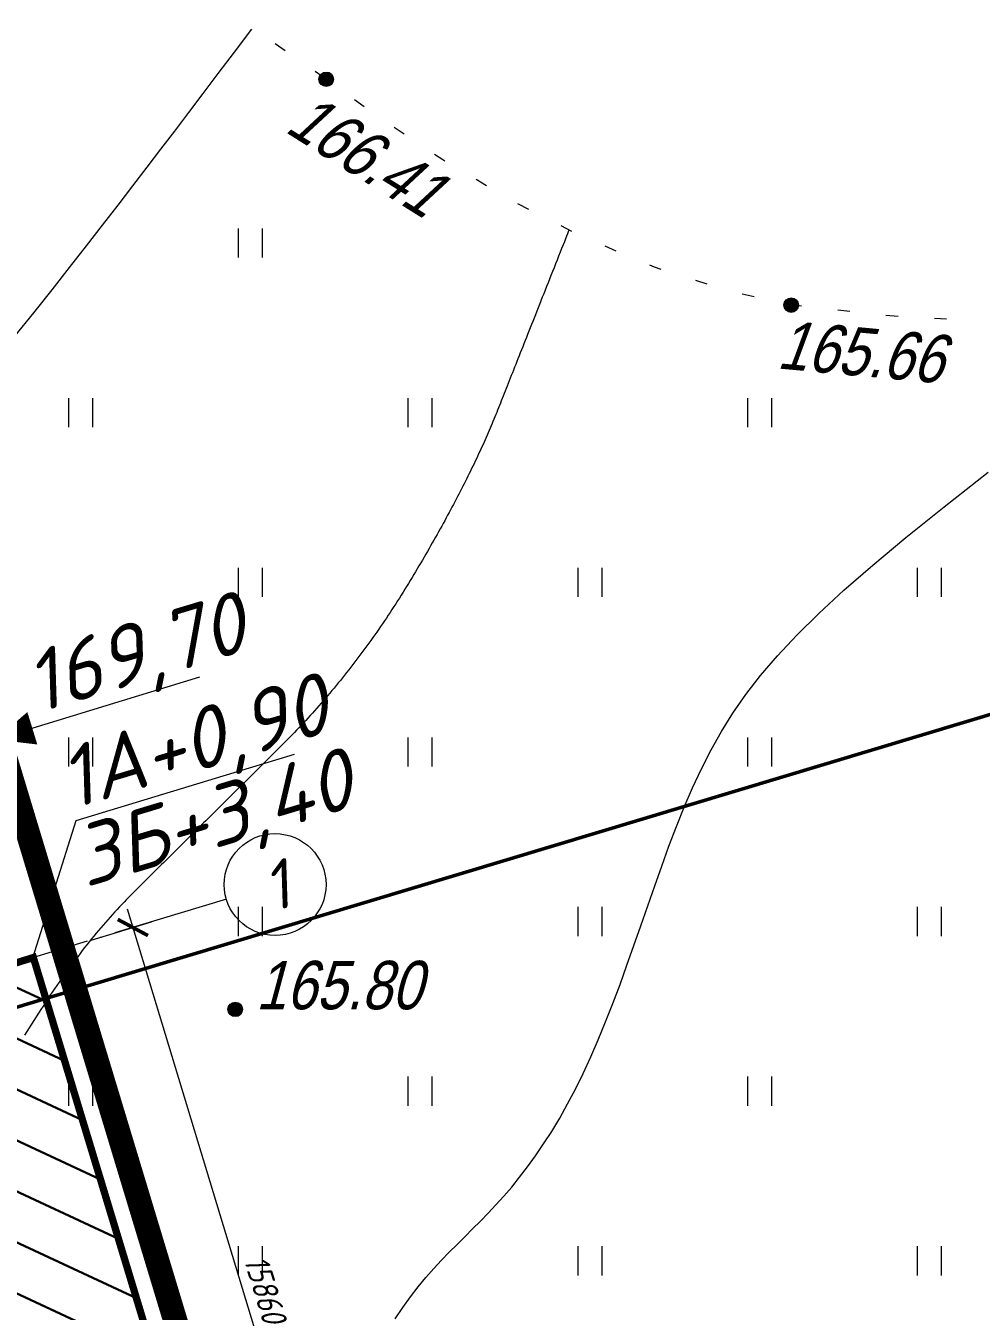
# Model space of a CAD drawing. Header units: millimetres. Extents: x -11347003 to 263213, y -3404021 to 236745.
# Drawn here: x 55902 to 75603, y 79797 to 106319 of the extents above; entities that cross this region are included whole.
import ezdxf

# ---------------------------------------------------------------- set-up
doc = ezdxf.new("R2010")
doc.units = ezdxf.units.MM
for name, pattern in [('ACAD_ISO04W100', [30, 24, -3, 0, -3]), ('ACAD_ISO05W100', [33, 24, -3, 0, -3, 0, -3]), ('HIDDEN', [5, 3, -2])]:
    doc.linetypes.add(name, pattern=pattern)
doc.layers.get('0').update_dxf_attribs({"lineweight": 13})
for name, color, linetype in [('23', 7, 'Continuous'), ('24_Растительость', 7, 'Continuous'), ('26', 32, 'Continuous'), ('38', 7, 'Continuous'), ('50', 1, 'Continuous'), ('СПОЗУ', 7, 'Continuous')]:
    doc.layers.add(name, color=color, linetype=linetype)
for name, color, linetype, lineweight in [('Организация рельефа', 7, 'Continuous', 13), ('План зем.масс', 7, 'Continuous', 13), ('Разбивочный план', 7, 'Continuous', 13)]:
    doc.layers.add(name, color=color, linetype=linetype, lineweight=lineweight)
doc.styles.add('GOST 2.304', font='CS_Gost2304.shx')
doc.styles.get("Standard").update_dxf_attribs({"font": 'arial.ttf'})
doc.styles.add('ГОСТ 2.304', font='CS_Gost2304.shx')
doc.styles.add('обычный', font='romans.shx', dxfattribs={"width": 0.8, "oblique": 15})
doc.dimstyles.new('цеп200', dxfattribs={"dimscale": 200, "dimtxt": 2.5, "dimasz": 2.5, "dimexe": 2, "dimexo": 0, "dimgap": 1, "dimtad": 1, "dimdec": 0, "dimzin": 9, "dimtxsty": 'обычный', "dimblk": 'OBLIQUE', "dimcen": 5, "dimdle": 2, "dimclrd": 256, "dimclre": 256, "dimclrt": 256, "dimadec": 1, "dimazin": 2, "dimtfac": 1, "dimtdec": 0, "dimtmove": 2, "dimatfit": 3, "dimfxl": 2, "dimlwd": -1, "dimlwe": -1, "dimarcsym": 0})

# ---------------------------------------------------------------- blocks, each defined once
blk = doc.blocks.new('подоснова')
at = {"layer": '38', "lineweight": 13}
for points in [[(2205494.21, 442894.811, 1), (2205493.91, 442894.811, 1)], [(2205503.796, 442890.152, 1), (2205503.496, 442890.152, 1)], [(2205492.334, 442875.623, 1), (2205492.034, 442875.623, 1)]]:
    blk.add_hatch(color=256, dxfattribs=at).paths.add_polyline_path(points)
at = {"layer": '23', "linetype": 'Continuous', "lineweight": 13}
for p, q in [((2205493.215, 442895.401), (2205493.01, 442895.544)), ((2205494.035, 442894.829), (2205493.83, 442894.972)), ((2205494.844, 442894.241), (2205494.642, 442894.388)), ((2205495.668, 442893.676), (2205495.46, 442893.814)), ((2205496.461, 442893.148), (2205496.293, 442893.26)), ((2205496.502, 442893.124), (2205496.461, 442893.148)), ((2205497.364, 442892.616), (2205497.148, 442892.743)), ((2205498.235, 442892.126), (2205498.012, 442892.24)), ((2205499.126, 442891.671), (2205498.903, 442891.785)), ((2205500.04, 442891.267), (2205499.81, 442891.365)), ((2205500.826, 442890.935), (2205500.731, 442890.975)), ((2205500.965, 442890.89), (2205500.826, 442890.935)), ((2205501.917, 442890.583), (2205501.679, 442890.659)), ((2205502.881, 442890.322), (2205502.637, 442890.376)), ((2205503.646, 442890.152), (2205503.614, 442890.159)), ((2205503.862, 442890.129), (2205503.646, 442890.152)), ((2205504.856, 442890.021), (2205504.607, 442890.048)), ((2205505.85, 442889.914), (2205505.601, 442889.941)), ((2205506.848, 442889.863), (2205506.599, 442889.874))]:
    blk.add_line(p, q, dxfattribs=at)
at = {"layer": '24_Растительость', "linetype": 'Continuous', "lineweight": 13}
for p, q in [((2205492.251, 442891.135), (2205492.251, 442891.735)), ((2205492.746, 442891.135), (2205492.746, 442891.735)), ((2205488.751, 442887.635), (2205488.751, 442888.235)), ((2205489.246, 442887.635), (2205489.246, 442888.235)), ((2205495.751, 442887.635), (2205495.751, 442888.235)), ((2205496.246, 442887.635), (2205496.246, 442888.235)), ((2205502.751, 442887.635), (2205502.751, 442888.235)), ((2205503.246, 442887.635), (2205503.246, 442888.235)), ((2205492.251, 442884.135), (2205492.251, 442884.735)), ((2205492.746, 442884.135), (2205492.746, 442884.735)), ((2205499.251, 442884.135), (2205499.251, 442884.735)), ((2205499.746, 442884.135), (2205499.746, 442884.735)), ((2205506.251, 442884.135), (2205506.251, 442884.735)), ((2205506.746, 442884.135), (2205506.746, 442884.735)), ((2205488.751, 442880.635), (2205488.751, 442881.235)), ((2205489.246, 442880.635), (2205489.246, 442881.235)), ((2205495.751, 442880.635), (2205495.751, 442881.235)), ((2205496.246, 442880.635), (2205496.246, 442881.235)), ((2205502.751, 442880.635), (2205502.751, 442881.235)), ((2205503.246, 442880.635), (2205503.246, 442881.235)), ((2205492.251, 442877.135), (2205492.251, 442877.735)), ((2205492.746, 442877.135), (2205492.746, 442877.735)), ((2205499.251, 442877.135), (2205499.251, 442877.735)), ((2205499.746, 442877.135), (2205499.746, 442877.735)), ((2205506.251, 442877.135), (2205506.251, 442877.735)), ((2205506.746, 442877.135), (2205506.746, 442877.735)), ((2205488.751, 442873.635), (2205488.751, 442874.235)), ((2205489.246, 442873.635), (2205489.246, 442874.235)), ((2205495.751, 442873.635), (2205495.751, 442874.235)), ((2205496.246, 442873.635), (2205496.246, 442874.235)), ((2205502.751, 442873.635), (2205502.751, 442874.235)), ((2205503.246, 442873.635), (2205503.246, 442874.235)), ((2205492.251, 442870.135), (2205492.251, 442870.735)), ((2205492.746, 442870.135), (2205492.746, 442870.735)), ((2205499.251, 442870.135), (2205499.251, 442870.735)), ((2205499.746, 442870.135), (2205499.746, 442870.735)), ((2205506.251, 442870.135), (2205506.251, 442870.735)), ((2205506.746, 442870.135), (2205506.746, 442870.735))]:
    blk.add_line(p, q, dxfattribs=at)
at = {"layer": '26', "linetype": 'Continuous', "lineweight": 13}
for points in [[(2205492.518, 442895.843), (2205492.159, 442895.368), (2205491.827, 442894.928), (2205491.514, 442894.516), (2205491.217, 442894.123), (2205490.929, 442893.744), (2205490.645, 442893.371), (2205490.36, 442892.996), (2205490.066, 442892.613), (2205489.761, 442892.215), (2205489.442, 442891.801), (2205489.109, 442891.372), (2205488.762, 442890.928), (2205488.401, 442890.469), (2205488.025, 442889.996), (2205487.634, 442889.51)], [(2205499.063, 442891.696), (2205499.049, 442891.662), (2205499.033, 442891.621), (2205499.014, 442891.574), (2205498.993, 442891.52), (2205498.969, 442891.46), (2205498.943, 442891.394), (2205498.914, 442891.322), (2205498.883, 442891.243), (2205498.851, 442891.162), (2205498.819, 442891.081), (2205498.787, 442891.001), (2205498.756, 442890.922), (2205498.725, 442890.843), (2205498.694, 442890.765), (2205498.663, 442890.688), (2205498.633, 442890.612), (2205498.603, 442890.536), (2205498.573, 442890.461), (2205498.544, 442890.386), (2205498.515, 442890.313), (2205498.486, 442890.24), (2205498.457, 442890.167), (2205498.429, 442890.096), (2205498.401, 442890.025), (2205498.373, 442889.955), (2205498.345, 442889.885), (2205498.318, 442889.817), (2205498.291, 442889.749), (2205498.265, 442889.681), (2205498.238, 442889.615), (2205498.212, 442889.549), (2205498.186, 442889.483), (2205498.161, 442889.419), (2205498.135, 442889.355), (2205498.11, 442889.292), (2205498.086, 442889.23), (2205498.061, 442889.168), (2205498.037, 442889.107), (2205498.013, 442889.047), (2205497.99, 442888.987), (2205497.966, 442888.928), (2205497.943, 442888.87), (2205497.92, 442888.812), (2205497.898, 442888.756), (2205497.876, 442888.7), (2205497.854, 442888.644), (2205497.832, 442888.59), (2205497.811, 442888.536), (2205497.79, 442888.482), (2205497.769, 442888.43), (2205497.748, 442888.378), (2205497.728, 442888.327), (2205497.708, 442888.276), (2205497.689, 442888.227), (2205497.669, 442888.178), (2205497.65, 442888.129), (2205497.631, 442888.081), (2205497.612, 442888.034), (2205497.593, 442887.986), (2205497.574, 442887.939), (2205497.555, 442887.892), (2205497.536, 442887.846), (2205497.517, 442887.799), (2205497.498, 442887.753), (2205497.479, 442887.707), (2205497.459, 442887.66), (2205497.439, 442887.613), (2205497.419, 442887.566), (2205497.399, 442887.519), (2205497.378, 442887.471), (2205497.357, 442887.424), (2205497.336, 442887.376), (2205497.315, 442887.327), (2205497.293, 442887.279), (2205497.271, 442887.23), (2205497.248, 442887.181), (2205497.225, 442887.132), (2205497.202, 442887.082), (2205497.179, 442887.032), (2205497.156, 442886.982), (2205497.132, 442886.932), (2205497.108, 442886.881), (2205497.083, 442886.83), (2205497.058, 442886.779), (2205497.033, 442886.728), (2205497.008, 442886.676), (2205496.982, 442886.625), (2205496.956, 442886.573), (2205496.93, 442886.52), (2205496.904, 442886.468), (2205496.877, 442886.415), (2205496.85, 442886.362), (2205496.822, 442886.308), (2205496.795, 442886.255), (2205496.767, 442886.201), (2205496.738, 442886.147), (2205496.71, 442886.092), (2205496.681, 442886.038), (2205496.652, 442885.983), (2205496.622, 442885.928), (2205496.593, 442885.873), (2205496.563, 442885.817), (2205496.532, 442885.761), (2205496.502, 442885.705), (2205496.471, 442885.649), (2205496.44, 442885.592), (2205496.408, 442885.535), (2205496.376, 442885.478), (2205496.344, 442885.421), (2205496.312, 442885.363), (2205496.279, 442885.305), (2205496.246, 442885.247), (2205496.213, 442885.188), (2205496.18, 442885.13), (2205496.146, 442885.071), (2205496.112, 442885.012), (2205496.077, 442884.952), (2205496.043, 442884.893), (2205496.008, 442884.833), (2205495.972, 442884.773), (2205495.937, 442884.712), (2205495.901, 442884.652), (2205495.865, 442884.592), (2205495.829, 442884.531), (2205495.792, 442884.471), (2205495.755, 442884.411), (2205495.718, 442884.35), (2205495.681, 442884.29), (2205495.644, 442884.229), (2205495.606, 442884.169), (2205495.568, 442884.109), (2205495.53, 442884.05), (2205495.492, 442883.99), (2205495.454, 442883.931), (2205495.415, 442883.872), (2205495.377, 442883.813), (2205495.338, 442883.754), (2205495.299, 442883.696), (2205495.26, 442883.638), (2205495.22, 442883.58), (2205495.181, 442883.522), (2205495.141, 442883.464), (2205495.101, 442883.407), (2205495.061, 442883.35), (2205495.021, 442883.293), (2205494.98, 442883.236), (2205494.939, 442883.179), (2205494.899, 442883.123), (2205494.858, 442883.067), (2205494.816, 442883.011), (2205494.775, 442882.956), (2205494.733, 442882.9), (2205494.692, 442882.845), (2205494.65, 442882.79), (2205494.608, 442882.735), (2205494.565, 442882.68), (2205494.523, 442882.626), (2205494.48, 442882.572), (2205494.438, 442882.518), (2205494.395, 442882.464), (2205494.351, 442882.41), (2205494.308, 442882.357), (2205494.264, 442882.304), (2205494.221, 442882.251), (2205494.177, 442882.198), (2205494.133, 442882.146), (2205494.089, 442882.094), (2205494.044, 442882.042), (2205493.999, 442881.99), (2205493.955, 442881.938), (2205493.91, 442881.887), (2205493.865, 442881.835), (2205493.819, 442881.784), (2205493.774, 442881.734), (2205493.728, 442881.683), (2205493.682, 442881.633), (2205493.636, 442881.582), (2205493.59, 442881.532), (2205493.543, 442881.483), (2205493.497, 442881.433), (2205493.45, 442881.384), (2205493.403, 442881.335), (2205493.356, 442881.286), (2205493.309, 442881.237), (2205493.261, 442881.189), (2205493.214, 442881.14), (2205493.166, 442881.092), (2205493.118, 442881.044), (2205493.07, 442880.996), (2205493.023, 442880.948), (2205492.975, 442880.9), (2205492.926, 442880.852), (2205492.878, 442880.804), (2205492.83, 442880.757), (2205492.782, 442880.709), (2205492.734, 442880.661), (2205492.686, 442880.614), (2205492.638, 442880.566), (2205492.59, 442880.518), (2205492.541, 442880.47), (2205492.493, 442880.423), (2205492.445, 442880.375), (2205492.397, 442880.327), (2205492.349, 442880.279), (2205492.301, 442880.232), (2205492.253, 442880.184), (2205492.205, 442880.136), (2205492.156, 442880.089), (2205492.108, 442880.041), (2205492.06, 442879.993), (2205492.012, 442879.945), (2205491.964, 442879.898), (2205491.916, 442879.85), (2205491.868, 442879.802), (2205491.82, 442879.754), (2205491.771, 442879.707), (2205491.723, 442879.659), (2205491.675, 442879.611), (2205491.627, 442879.563), (2205491.579, 442879.516), (2205491.531, 442879.468), (2205491.483, 442879.42), (2205491.434, 442879.373), (2205491.386, 442879.325), (2205491.338, 442879.277), (2205491.29, 442879.229), (2205491.242, 442879.182), (2205491.194, 442879.134), (2205491.146, 442879.086), (2205491.098, 442879.038), (2205491.049, 442878.991), (2205491.001, 442878.943), (2205490.953, 442878.895), (2205490.905, 442878.847), (2205490.857, 442878.8), (2205490.809, 442878.752), (2205490.761, 442878.704), (2205490.712, 442878.656), (2205490.664, 442878.609), (2205490.616, 442878.561), (2205490.568, 442878.513), (2205490.52, 442878.465), (2205490.472, 442878.418), (2205490.424, 442878.37), (2205490.375, 442878.322), (2205490.327, 442878.274), (2205490.279, 442878.227), (2205490.231, 442878.179), (2205490.183, 442878.131), (2205490.135, 442878.083), (2205490.087, 442878.034), (2205490.039, 442877.985), (2205489.99, 442877.936), (2205489.942, 442877.887), (2205489.894, 442877.837), (2205489.846, 442877.786), (2205489.798, 442877.736), (2205489.75, 442877.684), (2205489.702, 442877.632), (2205489.654, 442877.58), (2205489.606, 442877.526), (2205489.558, 442877.472), (2205489.51, 442877.418), (2205489.462, 442877.362), (2205489.414, 442877.306), (2205489.366, 442877.25), (2205489.318, 442877.192), (2205489.271, 442877.134), (2205489.223, 442877.076), (2205489.175, 442877.016), (2205489.127, 442876.957), (2205489.079, 442876.896), (2205489.031, 442876.835), (2205488.984, 442876.773), (2205488.936, 442876.71), (2205488.888, 442876.647), (2205488.84, 442876.583), (2205488.793, 442876.519), (2205488.745, 442876.453), (2205488.697, 442876.387), (2205488.65, 442876.321), (2205488.602, 442876.254), (2205488.554, 442876.186), (2205488.507, 442876.117), (2205488.459, 442876.048), (2205488.411, 442875.978), (2205488.364, 442875.908), (2205488.316, 442875.837), (2205488.269, 442875.765), (2205488.221, 442875.692), (2205488.174, 442875.619), (2205488.126, 442875.546), (2205488.079, 442875.471), (2205488.031, 442875.396), (2205487.984, 442875.32), (2205487.937, 442875.244), (2205487.889, 442875.167), (2205487.842, 442875.089)], [(2205495.481, 442869.236), (2205495.639, 442869.473), (2205495.798, 442869.694), (2205495.957, 442869.9), (2205496.116, 442870.092), (2205496.276, 442870.274), (2205496.436, 442870.446), (2205496.596, 442870.612), (2205496.757, 442870.774), (2205496.917, 442870.933), (2205497.077, 442871.093), (2205497.238, 442871.254), (2205497.399, 442871.42), (2205497.56, 442871.591), (2205497.722, 442871.77), (2205497.884, 442871.958), (2205498.047, 442872.158), (2205498.212, 442872.372), (2205498.377, 442872.601), (2205498.542, 442872.846), (2205498.708, 442873.106), (2205498.873, 442873.381), (2205499.037, 442873.673), (2205499.199, 442873.98), (2205499.359, 442874.303), (2205499.516, 442874.642), (2205499.67, 442874.997), (2205499.821, 442875.366), (2205499.97, 442875.746), (2205500.117, 442876.137), (2205500.261, 442876.535), (2205500.405, 442876.94), (2205500.548, 442877.349), (2205500.69, 442877.759), (2205500.833, 442878.17), (2205500.977, 442878.58), (2205501.126, 442878.989), (2205501.28, 442879.394), (2205501.442, 442879.797), (2205501.614, 442880.195), (2205501.798, 442880.588), (2205501.995, 442880.975), (2205502.209, 442881.356), (2205502.446, 442881.735), (2205502.712, 442882.118), (2205503.016, 442882.51), (2205503.362, 442882.916), (2205503.76, 442883.342), (2205504.215, 442883.792), (2205504.735, 442884.273), (2205505.328, 442884.79), (2205506.01, 442885.358), (2205506.799, 442885.992), (2205507.711, 442886.708)]]:
    blk.add_lwpolyline(points, dxfattribs=at)
at = {"layer": '38', "lineweight": 13}
for centre in [(2205494.06, 442894.811), (2205503.646, 442890.152), (2205492.184, 442875.623)]:
    blk.add_circle(centre, 0.15, dxfattribs=at)
at = {"layer": '50', "linetype": 'Continuous', "lineweight": 13}
blk.add_line((2205458.396, 442977.37), (2205503.332, 442828.64), dxfattribs=at)
at = {"layer": '38', "lineweight": 13, "oblique": 15, "width": 0.8}
for s, rotation, p in [('166.41    ', 327.854, (2205493.182, 442893.743)), ('165.66    ', 354.7599, (2205503.339, 442888.848))]:
    blk.add_text(s, height=1, rotation=rotation, dxfattribs=at).set_placement(p)
blk.add_text('165.80', height=1, dxfattribs=at).set_placement((2205492.607, 442875.624))
blk = doc.blocks.new('_ArchTick')
at = {"color": 0, "linetype": 'ByBlock', "const_width": 0.15}
blk.add_lwpolyline([(-0.5, -0.5), (0.5, 0.5)], dxfattribs=at)
blk = doc.blocks.new('*D257')
at = {"ltscale": 100, "transparency": 16777216}
for p, q in [((61844, 71289), (62548, 68957)), ((62815, 69456), (53974, 66789)), ((53769, 68854), (54473, 66521))]:
    blk.add_line(p, q, dxfattribs=at)
at = {"layer": 'Defpoints', "color": 0, "lineweight": 13, "ltscale": 100, "transparency": 16777216}
for p in [(61844, 71289), (53769, 68854), (54357, 66904)]:
    blk.add_point(p, dxfattribs=at)
at = {"ltscale": 100, "transparency": 16777216, "xscale": 500, "yscale": 500, "zscale": 500}
for p, rotation in [((62432, 69340), 16.78506852470436), ((54357, 66904), 196.7850685247044)]:
    blk.add_blockref('_ArchTick', p, dxfattribs=dict(at, rotation=rotation))
at = {"lineweight": 18, "ltscale": 100, "transparency": 16777216, "insert": (58265, 68553), "char_height": 500, "attachment_point": 5, "rotation": 16.7851, "style": 'обычный'}
blk.add_mtext('8435', dxfattribs=at)
blk = doc.blocks.new('*D258')
at = {"ltscale": 100, "transparency": 16777216}
for p, q in [((58919, 88377), (63744, 72435)), ((58172, 87733), (59418, 88110)), ((62765, 72556), (64011, 72934))]:
    blk.add_line(p, q, dxfattribs=at)
at = {"layer": 'Defpoints', "color": 0, "lineweight": 13, "ltscale": 100, "transparency": 16777216}
for p in [(58172, 87733), (63628, 72818), (62765, 72556)]:
    blk.add_point(p, dxfattribs=at)
at = {"ltscale": 100, "transparency": 16777216, "xscale": 500, "yscale": 500, "zscale": 500}
for p, rotation in [((59035, 87994), 106.8389812819223), ((63628, 72818), 286.8389812819223)]:
    blk.add_blockref('_ArchTick', p, dxfattribs=dict(at, rotation=rotation))
at = {"lineweight": 18, "ltscale": 100, "transparency": 16777216, "insert": (61762, 80536), "char_height": 500, "attachment_point": 5, "rotation": 286.839, "style": 'обычный'}
blk.add_mtext('15860', dxfattribs=at)
blk = doc.blocks.new('ыаА')
at = {"lineweight": 30}
h = blk.add_hatch(dxfattribs=at)
h.set_pattern_fill('ANSI31', color=11, scale=300, angle=110)
h.paths.add_polyline_path([(56983.5, 87374), (48908.8, 84932.9), (53496.5, 69756.4), (61571, 72197.6)])
at = {"linetype": 'ACAD_ISO04W100', "ltscale": 100}
for points in [[(60962.2, 88576.4), (48907.6, 84933.5)], [(62788.3, 68166), (56984.6, 87371.5)], [(54712.8, 65724.3), (48909.2, 84929.7)], [(65551, 73398.3), (53496.8, 69755.5)]]:
    blk.add_lwpolyline(points, dxfattribs=at)
at = {"color": 1}
for points in [[(56983.5, 87374), (48908.8, 84932.9), (53496.5, 69756.4), (61571, 72197.6)], [(56485.8, 69408), (56138.7, 70556.7), (54224.2, 69978.3), (54570.7, 68829.4)]]:
    blk.add_lwpolyline(points, close=True, dxfattribs=at)
at = {"color": 1, "const_width": 150}
for points in [[(55888.3, 70472.5), (61571.3, 72196.7), (56983.8, 87372.6), (56398.5, 87195.7)], [(53337.1, 86267.7), (52571.3, 86036.2)], [(49486.3, 85103.9), (48909.8, 84929.8), (53496.8, 69755.5), (54451.1, 70043.1)]]:
    blk.add_lwpolyline(points, dxfattribs=at)
at = {"color": 1}
for points in [[(56441.5, 87053.4), (56354.7, 87340.6)], [(53380.1, 86125.5), (53293.3, 86412.7)], [(52613, 85898.1), (52526.3, 86185.3)], [(49529.6, 84960.6), (49442.8, 85247.8)], [(55929.2, 70337.1), (55842.4, 70624.3)], [(54493.4, 69903.3), (54406.6, 70190.5)]]:
    blk.add_lwpolyline(points, dxfattribs=at)
for centre in [(61967.3, 88880.2), (66556.1, 73702.1), (63094, 67161.5), (55021, 64720.6)]:
    blk.add_circle(centre, 1050)
at = {"layer": 'СПОЗУ', "color": 1, "lineweight": 13, "ltscale": 100}
blk.add_lwpolyline([(53337.1, 86267.5), (52571.3, 86036.2)], dxfattribs=at)
at = {"color": 1, "lineweight": 18, "ltscale": 100, "char_height": 1000, "attachment_point": 1, "rotation": 16.81188, "style": 'GOST 2.304'}
for s, insert in [('{\\fISOCPEUR|b0|i1|c204|p34;\\C256;1}', (61595.4, 89256.1)), ('{\\fISOCPEUR|b0|i1|c204|p34;\\C256;2}', (66074.3, 74088)), ('{\\fISOCPEUR|b0|i1|c204|p34;\\C256;Б}', (62505.2, 67514.4, 329844.8)), ('{\\fISOCPEUR|b0|i1|c204|p34;\\C256;А}', (54403.5, 65059.7, 163922.4))]:
    blk.add_mtext_dynamic_manual_height_columns(s, width=3229.086, gutter_width=1250, heights=[0], dxfattribs=dict(at, insert=insert))
at = {"lineweight": 18, "ltscale": 100}
for p1, p2, distance, override, picture, middle in [((58171.6, 87733.1), (62765, 72556.4), 902, {"dimrnd": 10, "dimblk1": 'ArchTick', "dimblk2": 'ArchTick', "dimsah": 1}, '*D258', (61762.4, 80536.4)), ((61844.4, 71289.5), (53769, 68853.7), 2036.1, {"dimblk1": 'ArchTick', "dimblk2": 'ArchTick', "dimsah": 1}, '*D257', (58264.7, 68553.1))]:
    dim = blk.add_aligned_dim(p1=p1, p2=p2, distance=distance, dimstyle='цеп200', override=override, dxfattribs=at)
    dim.commit()
    dim.dimension.update_dxf_attribs({"geometry": picture, "text_midpoint": middle})

msp = doc.modelspace()

# ---------------------------------------------------------------- linework, layer by layer
at = {"color": 242, "linetype": 'ACAD_ISO05W100', "lineweight": 40, "ltscale": 400, "const_width": 500}
msp.add_lwpolyline([(-76220.19, -5851.77), (71384.47, 38568.32), (26205.44, 188096.47), (-121350, 143513.48)], close=True, dxfattribs=at)
at = {"layer": 'Организация рельефа', "color": 127, "linetype": 'HIDDEN', "ltscale": 500, "const_width": 250, "elevation": -164922.39}
msp.add_lwpolyline([(26151.47, 188079.76), (71280.22, 38634.85)], dxfattribs=at)
at = {"layer": 'Организация рельефа', "lineweight": 13}
msp.add_lwpolyline([(59486.37, 92877.79), (55280.25, 91592.67), (55280.25, 91592.67)], dxfattribs=at)
at = {"layer": 'Организация рельефа'}
msp.add_lwpolyline([(56038.54, 91824.9, 700, 0, 0), (55280.25, 91592.67, 0, 0, 0)], format="xyseb", dxfattribs=at)
at = {"layer": 'План зем.масс', "color": 242, "linetype": 'ACAD_ISO05W100', "lineweight": 40, "ltscale": 400, "const_width": 500}
msp.add_lwpolyline([(-76220.19, -5851.77), (71384.47, 38568.32), (26205.44, 188096.47), (-121350, 143513.48)], close=True, dxfattribs=at)
at = {"layer": 'План зем.масс', "lineweight": 50}
msp.add_lwpolyline([(73079.91, 32308.93), (26256.81, 187926.47)], dxfattribs=at)
at = {"layer": 'План зем.масс', "color": 1, "lineweight": 13, "ltscale": 100}
msp.add_lwpolyline([(47983.67, 84654.17), (56059.28, 87095.32), (60647.88, 71918.5), (52572.86, 69476.17)], close=True, dxfattribs=at)
at = {"layer": 'План зем.масс', "color": 1, "lineweight": 13, "ltscale": 100, "const_width": 150}
msp.add_lwpolyline([(54962.63, 70198.97), (60648.06, 71917.92), (56059.28, 87095.32), (55475.36, 86913.64)], dxfattribs=at)
at = {"layer": 'Разбивочный план', "lineweight": 50, "elevation": 11.64}
msp.add_lwpolyline([(-90642.19, 42031.06), (100876.31, 99656.25)], dxfattribs=at)
at = {"layer": 'Разбивочный план'}
msp.add_lwpolyline([(56049.39, 87090.2), (56943.43, 89924.3), (61444.51, 91289.47)], dxfattribs=at)

# ---------------------------------------------------------------- block references
at = {"lineweight": 9, "xscale": 1000, "yscale": 1000, "zscale": 1000}
msp.add_blockref('подоснова', (-2205431962, -442789597.51), dxfattribs=at)
msp.add_blockref('ыаА', (-923.92, -279.37))

# ---------------------------------------------------------------- texts
at = {"layer": 'Организация рельефа', "color": 1, "ltscale": 100, "insert": (60170.1, 94645.66, 158922.39), "char_height": 1250, "attachment_point": 3, "rotation": 16.749192, "style": 'ГОСТ 2.304'}
msp.add_mtext_dynamic_manual_height_columns('{\\fISOCPEUR|b0|i1|c204|p34;1\\fISOCPEUR|b0|i1|c0|p34;69\\fISOCPEUR|b0|i1|c204|p34;,\\fISOCPEUR|b0|i1|c0|p34;7\\fISOCPEUR|b0|i1|c204|p34;0}', width=13081.6654, gutter_width=1250, heights=[0], dxfattribs=at)
at = {"layer": 'Разбивочный план', "ltscale": 100, "char_height": 1250, "attachment_point": 1, "rotation": 16.767679, "style": 'ГОСТ 2.304'}
for s, insert in [('{\\fISOCPEUR|b0|i1|c204|p34;1А+0,90}', (56455.13, 91335.59)), ('{\\fISOCPEUR|b0|i1|c204|p34;3Б+3,40}', (56771.12, 89732.34))]:
    msp.add_mtext_dynamic_manual_height_columns(s, width=6499.8751, gutter_width=1250, heights=[0], dxfattribs=dict(at, insert=insert))

doc.saveas('drawing.dxf')
